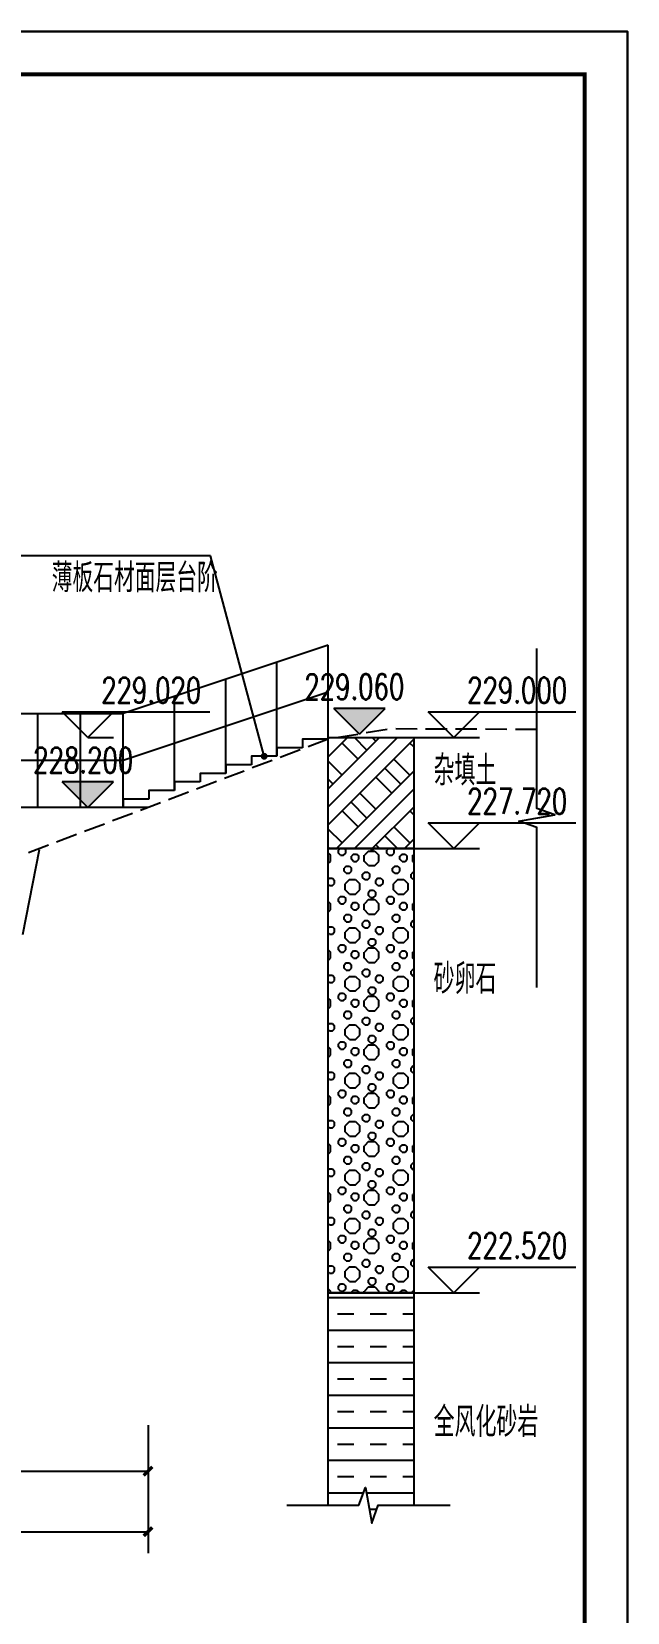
# Model space of a CAD drawing. Header units: millimetres. Extents: x -725 to 2274960, y -506 to 2980382.
# Drawn here: x 2068311 to 2075283, y 2597712 to 2616214 of the extents above; entities that cross this region are included whole.
import ezdxf

# ---------------------------------------------------------------- set-up
doc = ezdxf.new("R2010")
doc.units = ezdxf.units.MM
doc.header["$LTSCALE"] = 1000
doc.linetypes.add('DASH', pattern=[0.35, 0.25, -0.1])
for name, color, linetype in [('DIM_ELEV', 3, 'Continuous'), ('DIM_LEAD', 3, 'Continuous'), ('DIM_SYMB', 3, 'Continuous'), ('DMX', 7, 'Continuous'), ('PUB_TITLE', 4, 'Continuous'), ('TWT_DIM', 3, 'Continuous'), ('YHG_文字', 7, 'Continuous'), ('YHJ_剖面_梁板', 4, 'Continuous')]:
    doc.layers.add(name, color=color, linetype=linetype)
doc.styles.add('_TCH_DIM', font='SIMPLEX', dxfattribs={"bigfont": 'GBCBIG'})
doc.styles.add('_TCH_DIM_T3', font='SIMPLEX', dxfattribs={"width": 0.705882, "bigfont": 'GBCBIG'})
doc.styles.add('TSSD_Rein', font='tssdeng.shx', dxfattribs={"width": 0.7, "bigfont": 'hztxt.shx'})
doc.dimstyles.new('_TWT_ARCH&&100', dxfattribs={"dimtxt": 297.5, "dimasz": 100, "dimexe": 250, "dimexo": 300, "dimgap": 126.25, "dimtad": 1, "dimdec": 0, "dimzin": 0, "dimdsep": 46, "dimtxsty": '_TCH_DIM_T3', "dimblk": 'ARCHTICK', "dimcen": 0.09, "dimclrt": 7, "dimazin": 2, "dimtfac": 1, "dimtdec": 0, "dimtix": 1, "dimtmove": 2, "dimatfit": 3, "dimfxl": 75, "dimtolj": 1, "dimtzin": 0, "dimarcsym": 0})

# ---------------------------------------------------------------- blocks, each defined once
blk = doc.blocks.new('HAYJZ A3')
blk.add_lwpolyline([(4975, -403417), (46975, -403417), (46975, -433117), (4975, -433117), (4975, -403417)])
at = {"const_width": 50}
blk.add_lwpolyline([(7475, -403917), (46475, -403917), (46475, -432617), (7475, -432617), (7475, -403917)], dxfattribs=at)
at = {"layer": 'PUB_TITLE'}
blk.add_lwpolyline([(4975, -433117), (46975, -433117), (46975, -403417), (4975, -403417)], close=True, dxfattribs=at)
blk = doc.blocks.new('_ArchTick')
at = {"color": 0, "linetype": 'ByBlock', "const_width": 0.4}
blk.add_lwpolyline([(-0.5, -0.5), (0.5, 0.5)], dxfattribs=at)
blk = doc.blocks.new('*D70')
at = {"layer": 'Defpoints', "color": 0, "transparency": 16777216}
for p in [(2062422, 2600203), (2069673, 2600203), (2069673, 2599365)]:
    blk.add_point(p, dxfattribs=at)
at = {"layer": 'TWT_DIM', "color": 0, "lineweight": -2, "transparency": 16777216}
for p, q in [((2062422, 2599903), (2062422, 2599115)), ((2069673, 2599903), (2069673, 2599115)), ((2062422, 2599365), (2069673, 2599365))]:
    blk.add_line(p, q, dxfattribs=at)
at = {"layer": 'TWT_DIM', "color": 0, "lineweight": -2, "transparency": 16777216, "xscale": 100, "yscale": 100, "zscale": 100, "rotation": 180}
blk.add_blockref('_ArchTick', (2062422, 2599365), dxfattribs=at)
at = {"layer": 'TWT_DIM', "color": 0, "lineweight": -2, "transparency": 16777216, "xscale": 100, "yscale": 100, "zscale": 100}
blk.add_blockref('_ArchTick', (2069673, 2599365), dxfattribs=at)
at = {"layer": 'TWT_DIM', "color": 7, "transparency": 16777216, "insert": (2066047, 2599640), "char_height": 297.5, "attachment_point": 5, "style": '_TCH_DIM_T3'}
blk.add_mtext('\\A1;7250', dxfattribs=at)
blk = doc.blocks.new('*D71')
at = {"layer": 'Defpoints', "color": 0, "transparency": 16777216}
for p in [(2062422, 2599903), (2069673, 2599903), (2069673, 2598656)]:
    blk.add_point(p, dxfattribs=at)
at = {"layer": 'TWT_DIM', "color": 0, "lineweight": -2, "transparency": 16777216}
for p, q in [((2062422, 2599603), (2062422, 2598406)), ((2069673, 2599603), (2069673, 2598406)), ((2062422, 2598656), (2069673, 2598656))]:
    blk.add_line(p, q, dxfattribs=at)
at = {"layer": 'TWT_DIM', "color": 0, "lineweight": -2, "transparency": 16777216, "xscale": 100, "yscale": 100, "zscale": 100, "rotation": 180}
blk.add_blockref('_ArchTick', (2062422, 2598656), dxfattribs=at)
at = {"layer": 'TWT_DIM', "color": 0, "lineweight": -2, "transparency": 16777216, "xscale": 100, "yscale": 100, "zscale": 100}
blk.add_blockref('_ArchTick', (2069673, 2598656), dxfattribs=at)
at = {"layer": 'TWT_DIM', "color": 7, "transparency": 16777216, "insert": (2066047, 2598931), "char_height": 297.5, "attachment_point": 5, "style": '_TCH_DIM_T3'}
blk.add_mtext('\\A1;7250', dxfattribs=at)

msp = doc.modelspace()

# ---------------------------------------------------------------- hatches: boundary and pattern name
at = {"layer": 'DIM_ELEV'}
for points in [[(2072146.6543, 2607992.4594), (2072446.6543, 2608292.4594), (2071846.6543, 2608292.4594)], [(2068969.9419, 2607132.4594), (2069269.9419, 2607432.4594), (2068669.9419, 2607432.4594)]]:
    msp.add_hatch(color=256, dxfattribs=at).paths.add_polyline_path(points)
at = {"layer": 'YHJ_剖面_梁板'}
h = msp.add_hatch(dxfattribs=at)
h.set_pattern_fill('夯实土壤', color=8, scale=100)
h.set_pattern_definition([(45, (118, 0), (-397.39401, 397.39401), []), (45, (328, 0), (-397.39401, 397.39401), []), (45, (538, 0), (-397.39401, 397.39401), []), (135, (118, 0), (-397.39401, -397.39401), [265, -297]), (135, (223, 105), (-397.39401, -397.39401), [265, -297]), (135, (328, 210), (-397.39401, -397.39401), [265, -297])])
h.paths.add_polyline_path([(2071782.3438, 2607952.4594), (2072782.3438, 2607952.4594), (2072782.3438, 2606652.4594), (2071782.3438, 2606652.4594)])
h = msp.add_hatch(dxfattribs=at)
h.set_pattern_fill('石料_12', color=8, scale=1800, pattern_type=2)
h.set_pattern_definition([(0, (4204.94, -32836.94), (0, 566.92912), [35.43307, -531.49605]), (45, (4240.38, -32836.94), (-283.46456, 283.46456), [35.43307, -365.446357]), (135, (4204.94, -32836.94), (-283.46456, -283.46456), [35.43307, -365.446357]), (90, (4265.43, -32811.9), (-566.92912, 3e-14), [35.43307, -531.49605]), (90, (4179.9, -32811.9), (-566.92912, 3e-14), [35.43307, -531.49605]), (315, (4240.38, -32751.4), (283.46456, 283.46456), [35.43307, -365.446357]), (225, (4204.94, -32751.4), (283.46456, -283.46456), [35.43307, -365.446357]), (0, (4204.94, -32751.4), (0, 566.92912), [35.43307, -531.49605]), (0, (4488.4, -33120.4), (0, 566.92912), [35.43307, -531.49605]), (0, (4488.4, -33034.87), (0, 566.92912), [35.43307, -531.49605]), (90, (4463.35, -33095.35), (-566.92912, 3e-14), [35.43307, -531.49605]), (90, (4548.9, -33095.35), (-566.92912, 3e-14), [35.43307, -531.49605]), (0, (4096.94, -32602.94), (0, 566.92913), [70.86614, -496.06299]), (45, (4167.8, -32602.94), (5e-14, 566.92914), [70.86614, -730.89274]), (135, (4096.94, -32602.94), (-566.92914, 5e-14), [70.86614, -730.89274]), (90, (4217.9, -32552.83), (-566.92913, 3e-14), [70.86614, -496.06299]), (90, (4046.83, -32552.83), (-566.92913, 3e-14), [70.86614, -496.06299]), (315, (4167.8, -32431.86), (566.92914, -1e-13), [70.86614, -730.89274]), (225, (4096.94, -32431.86), (-1e-13, -566.92914), [70.86614, -730.89274]), (0, (4096.94, -32431.86), (0, 566.92913), [70.86614, -496.06299]), (0, (4438.94, -32368.94), (0, 566.92913), [70.86614, -496.06299]), (45, (4509.8, -32368.94), (5e-14, 566.92914), [70.86614, -730.89274]), (135, (4438.94, -32368.94), (-566.92914, 5e-14), [70.86614, -730.89274]), (90, (4559.9, -32318.83), (-566.92913, 3e-14), [70.86614, -496.06299]), (90, (4388.83, -32318.83), (-566.92913, 3e-14), [70.86614, -496.06299]), (315, (4509.8, -32197.86), (566.92914, -1e-13), [70.86614, -730.89274]), (225, (4438.94, -32197.86), (-1e-13, -566.92914), [70.86614, -730.89274]), (0, (4438.94, -32197.86), (0, 566.92913), [70.86614, -496.06299]), (0, (4618.94, -32764.94), (0, 566.92912), [35.43307, -531.49605]), (45, (4654.38, -32764.94), (-283.46456, 283.46456), [35.43307, -365.446357]), (135, (4618.94, -32764.94), (-283.46456, -283.46456), [35.43307, -365.446357]), (90, (4679.43, -32739.9), (-566.92912, 3e-14), [35.43307, -531.49605]), (90, (4593.9, -32739.9), (-566.92912, 3e-14), [35.43307, -531.49605]), (315, (4654.38, -32679.4), (283.46456, 283.46456), [35.43307, -365.446357]), (225, (4618.94, -32679.4), (283.46456, -283.46456), [35.43307, -365.446357]), (0, (4618.94, -32679.4), (0, 566.92912), [35.43307, -531.49605]), (0, (4902.4, -33048.4), (0, 566.92912), [35.43307, -531.49605]), (0, (4902.4, -32962.87), (0, 566.92912), [35.43307, -531.49605]), (90, (4877.35, -33023.35), (-566.92912, 3e-14), [35.43307, -531.49605]), (90, (4962.9, -33023.35), (-566.92912, 3e-14), [35.43307, -531.49605]), (0, (4402.94, -32692.94), (0, 566.92912), [35.43307, -531.49605]), (45, (4438.38, -32692.94), (-283.46456, 283.46456), [35.43307, -365.446357]), (135, (4402.94, -32692.94), (-283.46456, -283.46456), [35.43307, -365.446357]), (90, (4463.43, -32667.9), (-566.92912, 3e-14), [35.43307, -531.49605]), (90, (4377.9, -32667.9), (-566.92912, 3e-14), [35.43307, -531.49605]), (315, (4438.38, -32607.4), (283.46456, 283.46456), [35.43307, -365.446357]), (225, (4402.94, -32607.4), (283.46456, -283.46456), [35.43307, -365.446357]), (0, (4402.94, -32607.4), (0, 566.92912), [35.43307, -531.49605]), (0, (4686.4, -32976.4), (0, 566.92912), [35.43307, -531.49605]), (0, (4686.4, -32890.87), (0, 566.92912), [35.43307, -531.49605]), (90, (4661.35, -32951.35), (-566.92912, 3e-14), [35.43307, -531.49605]), (90, (4746.9, -32951.35), (-566.92912, 3e-14), [35.43307, -531.49605])])
h.paths.add_polyline_path([(2071782.3438, 2606652.4594), (2072782.3438, 2606652.4594), (2072782.3438, 2601452.4594), (2071782.3438, 2601452.4594)])
h = msp.add_hatch(dxfattribs=at)
h.set_pattern_fill('TRANS', color=8, scale=200)
h.set_pattern_definition([(0, (4204.94, -32836.94), (0, 381), []), (0, (4204.94, -32646.44), (0, 381), [190.5, -190.5])])
h.paths.add_polyline_path([(2072782.3438, 2601452.4594), (2071782.3438, 2601452.4594), (2071782.3438, 2598965.5249), (2072142.1795, 2598965.5249), (2072218.6132, 2599175.5249), (2072292.6705, 2598755.5249), (2072367.1795, 2598965.5249), (2072782.3438, 2598965.5249)])

# ---------------------------------------------------------------- linework, layer by layer
at = {"layer": 'DIM_ELEV'}
for p, q in [((2072146.6543, 2607992.4594), (2071846.6543, 2608292.4594)), ((2072446.6543, 2608292.4594), (2071846.6543, 2608292.4594)), ((2072146.6543, 2607992.4594), (2072446.6543, 2608292.4594)), ((2068969.9419, 2607952.4594), (2068669.9419, 2608252.4594)), ((2068669.9419, 2608252.4594), (2070395.9419, 2608252.4594)), ((2068969.9419, 2607952.4594), (2069269.9419, 2608252.4594)), ((2073252.1246, 2607952.4594), (2072952.1246, 2608252.4594)), ((2072952.1246, 2608252.4594), (2074678.1246, 2608252.4594)), ((2073252.1246, 2607952.4594), (2073552.1246, 2608252.4594)), ((2068969.9419, 2607952.4594), (2069269.9419, 2607952.4594)), ((2072782.3438, 2607952.4594), (2073552.1246, 2607952.4594)), ((2068969.9419, 2607132.4594), (2068669.9419, 2607432.4594)), ((2069269.9419, 2607432.4594), (2068669.9419, 2607432.4594)), ((2068969.9419, 2607132.4594), (2069269.9419, 2607432.4594)), ((2073252.1246, 2606652.4594), (2072952.1246, 2606952.4594)), ((2072952.1246, 2606952.4594), (2074678.1246, 2606952.4594)), ((2073252.1246, 2606652.4594), (2073552.1246, 2606952.4594)), ((2072782.3438, 2606652.4594), (2073552.1246, 2606652.4594)), ((2073252.1246, 2601452.4594), (2072952.1246, 2601752.4594)), ((2072952.1246, 2601752.4594), (2074678.1246, 2601752.4594)), ((2073252.1246, 2601452.4594), (2073552.1246, 2601752.4594)), ((2072782.3438, 2601452.4594), (2073552.1246, 2601452.4594))]:
    msp.add_line(p, q, dxfattribs=at)
msp.add_lwpolyline([(2069672.5169, 2607132.4594), (2062422.285, 2607132.4594)], dxfattribs=at)
at = {"layer": 'DIM_LEAD'}
for p, q in [((2070403.7017, 2610078.5837), (2065523.7322, 2610078.5837)), ((2071032.3438, 2607732.4594), (2070403.7017, 2610078.5837)), ((2068398.4072, 2606636.1503), (2068206.0914, 2605643.6539))]:
    msp.add_line(p, q, dxfattribs=at)
at = {"layer": 'DIM_LEAD', "const_width": 40}
msp.add_lwpolyline([(2071037.5201, 2607713.1409, 1), (2071027.1674, 2607751.7779, 1)], format="xyb", close=True, dxfattribs=at)
at = {"layer": 'DIM_SYMB'}
msp.add_lwpolyline([(2074222.2037, 2605025.5459), (2074222.2037, 2606897.4984), (2074012.2037, 2606973.9322), (2074432.2037, 2607047.9895), (2074222.2037, 2607122.4984), (2074222.2037, 2608994.451)], dxfattribs=at)
at = {"layer": 'DMX', "color": 1, "linetype": 'DASH', "flags": 128}
msp.add_lwpolyline([(2074222.2037, 2608045.6895), (2072510.9648, 2608052.4594), (2071782.3438, 2607932.4594), (2063975.9844, 2604972.4594), (2058487.151, 2604982.4594), (2052951.6167, 2604822.4594), (2048408.1325, 2603432.4594), (2047822.285, 2602892.4594), (2044167.794, 2602732.4594), (2036328.062, 2602732.4594), (2035783.0781, 2602729.729)], dxfattribs=at)
at = {"layer": 'TWT_DIM'}
msp.add_lwpolyline([(2071298.2764, 2598965.5249), (2072142.1795, 2598965.5249), (2072218.6132, 2599175.5249), (2072292.6705, 2598755.5249), (2072367.1795, 2598965.5249), (2073211.0825, 2598965.5249)], dxfattribs=at)
at = {"layer": 'YHJ_剖面_梁板', "color": 6}
for points in [[(2071782.3438, 2609032.4594), (2069382.3438, 2608232.4594)], [(2071782.3438, 2607932.4594), (2071782.3438, 2609032.4594)], [(2071182.3438, 2607732.4594), (2071182.3438, 2608832.4594)], [(2071782.3438, 2608482.4594), (2069382.3438, 2607682.4594), (2062422.285, 2607682.4594)], [(2070582.3438, 2607532.4594), (2070582.3438, 2608632.4594)], [(2069982.3438, 2607332.4594), (2069982.3438, 2608432.4594)], [(2062422.285, 2608232.4594), (2069382.3438, 2608232.4594)], [(2068382.3438, 2607132.4594), (2068382.3438, 2608232.4594)], [(2068882.3438, 2607132.4594), (2068882.3438, 2608232.4594)], [(2069382.3438, 2607132.4594), (2069382.3438, 2608232.4594)]]:
    msp.add_lwpolyline(points, dxfattribs=at)
at = {"layer": 'YHJ_剖面_梁板'}
for points in [[(2071782.3438, 2607932.4594), (2071482.3438, 2607932.4594), (2071482.3438, 2607832.4594)], [(2071182.3438, 2607732.4594), (2070882.3438, 2607732.4594), (2070882.3438, 2607632.4594)], [(2071482.3438, 2607832.4594), (2071182.3438, 2607832.4594), (2071182.3438, 2607732.4594)], [(2070582.3438, 2607532.4594), (2070282.3438, 2607532.4594), (2070282.3438, 2607432.4594)], [(2070882.3438, 2607632.4594), (2070582.3438, 2607632.4594), (2070582.3438, 2607532.4594)], [(2070282.3438, 2607432.4594), (2069982.3438, 2607432.4594), (2069982.3438, 2607332.4594)], [(2069682.3438, 2607232.4594), (2069382.3438, 2607232.4594), (2069382.3438, 2607132.4594)], [(2069982.3438, 2607332.4594), (2069682.3438, 2607332.4594), (2069682.3438, 2607232.4594)], [(2071782.3438, 2598965.5249), (2071782.3438, 2601452.4594), (2072782.3438, 2601452.4594), (2072782.3438, 2598965.5249)]]:
    msp.add_lwpolyline(points, dxfattribs=at)
for points in [[(2071782.3438, 2607952.4594), (2072782.3438, 2607952.4594), (2072782.3438, 2606652.4594), (2071782.3438, 2606652.4594)], [(2071782.3438, 2606652.4594), (2072782.3438, 2606652.4594), (2072782.3438, 2601452.4594), (2071782.3438, 2601452.4594)]]:
    msp.add_lwpolyline(points, close=True, dxfattribs=at)

# ---------------------------------------------------------------- block references
msp.add_blockref('HAYJZ A3', (2028308.4813, 3019631.2319))

# ---------------------------------------------------------------- texts
at = {"layer": 'DIM_ELEV', "color": 7, "style": '_TCH_DIM', "width": 0.705882}
for s, p in [('229.020', (2069125.9419, 2608357.4594)), ('229.060', (2071502.6543, 2608397.4594)), ('229.000', (2073408.1246, 2608357.4594)), ('228.200', (2068329.9419, 2607537.4594)), ('227.720', (2073408.1246, 2607057.4594)), ('222.520', (2073408.1246, 2601857.4594))]:
    msp.add_text(s, height=297.5, dxfattribs=at).set_placement(p)
at = {"layer": 'DIM_LEAD', "color": 7, "style": '_TCH_DIM'}
msp.add_text('薄板石材面层台阶', height=337.58865, dxfattribs=at).set_placement((2068545.9662, 2609653.3709))
at = {"layer": 'YHG_文字', "style": 'TSSD_Rein', "width": 0.7}
for s, p in [('杂填土', (2073015.6077, 2607391.0191)), ('砂卵石', (2073015.6077, 2604952.2982)), ('全风化砂岩', (2073015.6077, 2599766.3357))]:
    msp.add_text(s, height=350, dxfattribs=at).set_placement(p)

# ---------------------------------------------------------------- dimensions: what is measured, and where the dimension line sits
at = {"layer": 'TWT_DIM'}
for p1, p2, distance, picture, middle in [((2062422.285, 2600203.3267), (2069672.5169, 2600203.3267), -838.1153, '*D70', (2066047.401, 2599640.2114)), ((2062422.285, 2599903.3267), (2069672.5169, 2599903.3267), -1247.5292, '*D71', (2066047.401, 2598930.7975))]:
    dim = msp.add_aligned_dim(p1=p1, p2=p2, distance=distance, dimstyle='_TWT_ARCH&&100', dxfattribs=at)
    dim.commit()
    dim.dimension.update_dxf_attribs({"geometry": picture, "text_midpoint": middle})

doc.saveas('drawing.dxf')
